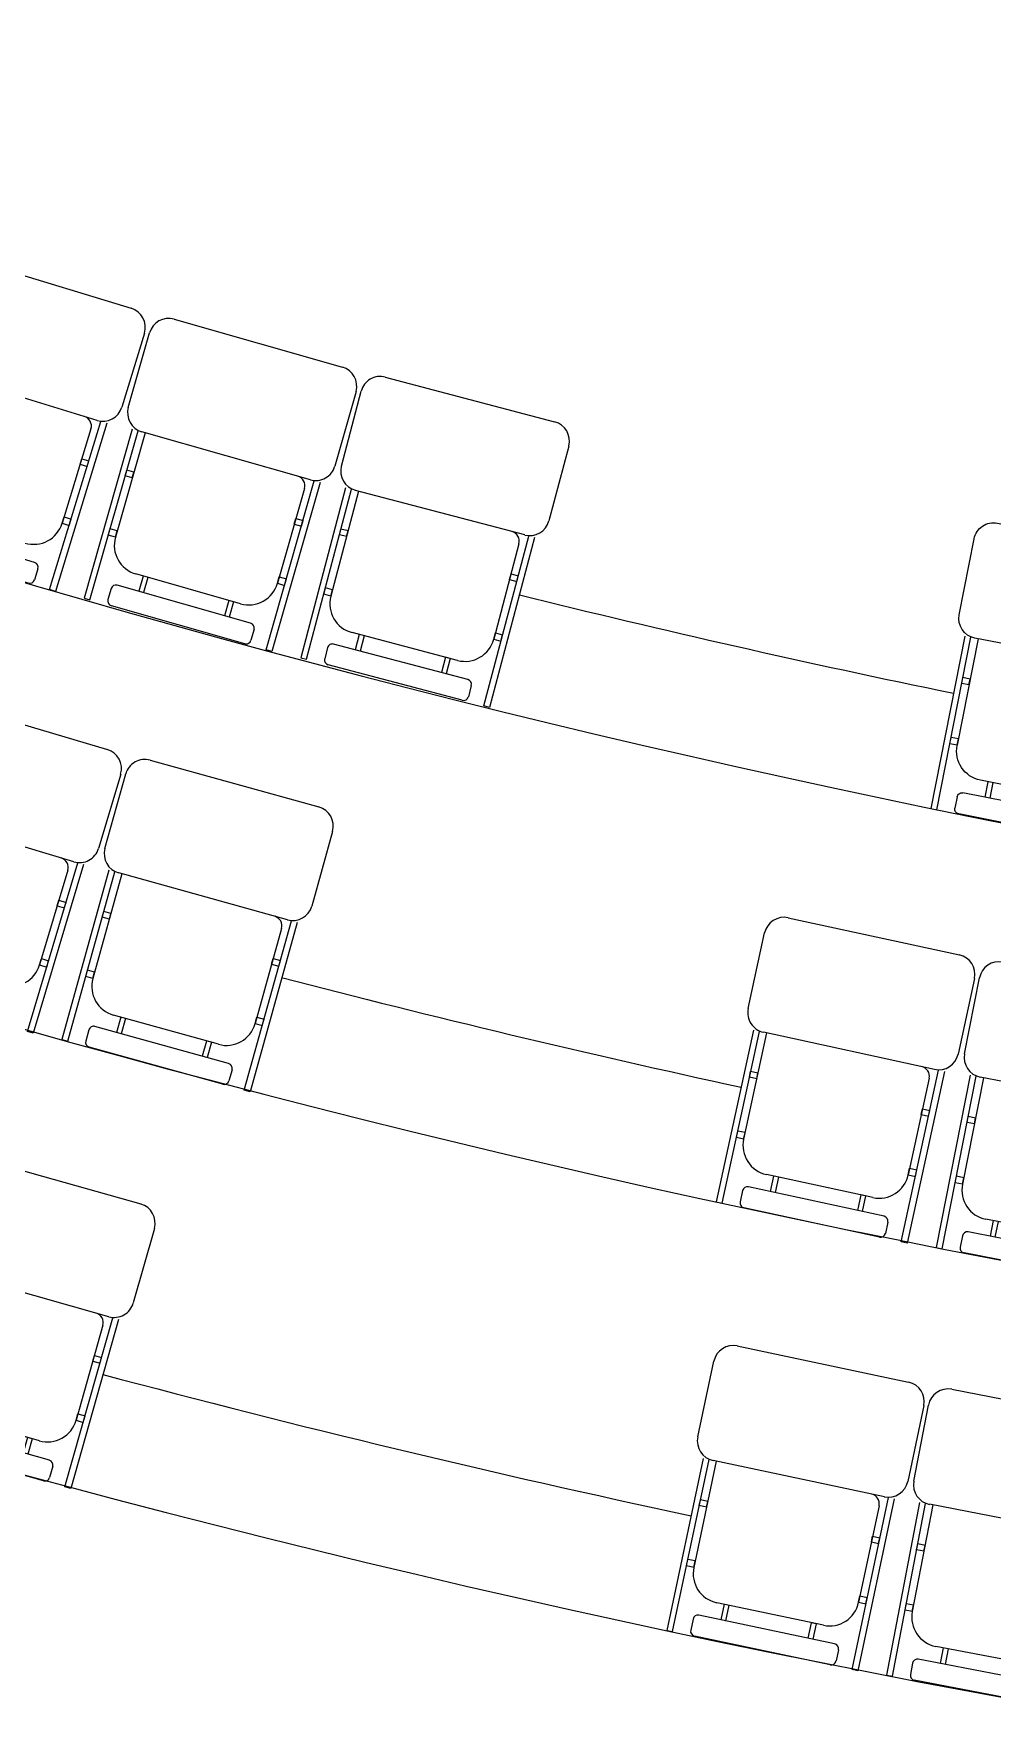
# Model space of a CAD drawing. Header units: millimetres. Extents: x 8275 to 147087, y -297470 to -191881.
# Drawn here: x 37109 to 39564, y -216765 to -212445 of the extents above; entities that cross this region are included whole.
import ezdxf

# ---------------------------------------------------------------- set-up
doc = ezdxf.new("R2010")
doc.units = ezdxf.units.MM
doc.header["$LTSCALE"] = 250
doc.header["$MEASUREMENT"] = 0
doc.layers.add('furniture', color=5, linetype='Continuous', lineweight=15)
doc.layers.add('stairs', color=2, linetype='Continuous', lineweight=5)

# ---------------------------------------------------------------- blocks, each defined once
blk = doc.blocks.new('A$C24EB465D-flat-9-flat-1-flat-318')
at = {"layer": 'furniture', "ltscale": 0.1}
for p, q in [((-433.8, 102.4), (-2.3, -19.7)), ((-550.5, -123.6), (-496.5, 67.3)), ((32.7, -82.4), (-21.3, -273.3)), ((-540.4, -179.2), (-663, -612.4)), ((-648.2, -616.6), (-525.6, -183.4)), ((-507.3, -188.6), (-583.1, -456.4)), ((-84, -308.4), (-515.5, -186.3)), ((-558.4, -299.2), (-554.3, -284.8)), ((-540.1, -304.4), (-558.4, -299.2)), ((-536, -290), (-554.3, -284.8)), ((-540.1, -304.4), (-536, -290)), ((-196.4, -744.4), (-73.9, -311.2)), ((-59.2, -315.4), (-181.7, -748.6)), ((-99.1, -330.5), (-168, -573.8)), ((-125, -421.9), (-120.9, -407.4)), ((-125, -421.9), (-106.6, -427.1)), ((-120.9, -407.4), (-102.6, -412.6)), ((-106.6, -427.1), (-102.6, -412.6)), ((-601.4, -451.2), (-596.8, -434.8)), ((-583.1, -456.4), (-601.4, -451.2)), ((-578.4, -440), (-596.8, -434.8)), ((-583.1, -456.4), (-578.4, -440)), ((-262, -626.4), (-530.5, -550.4)), ((-512.2, -555.6), (-523.3, -594.8)), ((-499.9, -559.1), (-511, -598.2)), ((-168, -573.8), (-163.3, -557.4)), ((-163.3, -557.4), (-145, -562.6)), ((-593.9, -588), (-601.9, -616.3)), ((-236.4, -675.9), (-578.2, -579.2)), ((-168, -573.8), (-149.6, -579)), ((-149.6, -579), (-145, -562.6)), ((-663, -612.4), (-648.2, -616.6)), ((-251.4, -728.7), (-593.2, -632)), ((-292.6, -617.7), (-303.7, -656.9)), ((-280.3, -621.2), (-292.6, -617.7)), ((-280.3, -621.2), (-291.3, -660.4)), ((-227.7, -691.6), (-235.7, -719.9)), ((-181.7, -748.6), (-196.4, -744.4))]:
    blk.add_line(p, q, dxfattribs=at)
for centre, radius, start, end in [((-447.6, 53.5, 0), 50.8, 74.201, 164.201), ((-16.2, -68.6, 0), 50.8, 344.201, 74.201), ((-501.7, -137.4, 0), 50.8, 164.201, 254.201), ((-123.6, -323.6, 0), 25.4, 344.201, 74.201), ((-70.2, -259.5, 0), 50.8, 254.201, 344.201), ((-509.7, -477.1, 0), 76.2, 164.201, 254.201), ((-581.7, -591.4, 0), 12.7, 74.201, 164.201), ((-241.3, -553.1, 0), 76.2, 254.201, 344.201), ((-589.7, -619.7, 0), 12.7, 164.201, 254.201), ((-239.9, -688.1, 0), 12.7, 344.201, 74.201), ((-247.9, -716.5, 0), 12.7, 254.201, 344.201)]:
    blk.add_arc(centre, radius, start, end, dxfattribs=at)
blk = doc.blocks.new('A$C24EB465D-flat-9-flat-1-flat-319')
at = {"layer": 'furniture', "ltscale": 0.1}
for p, q in [((-439.7, 73), (-1, -19.8)), ((-541, -160.3), (-499.9, 33.8)), ((38.2, -80), (-2.9, -274.1)), ((-527.2, -215.2), (-620.3, -655.6)), ((-605.3, -658.8), (-512.1, -218.4)), ((-493.5, -222.3), (-551, -494.6)), ((-63.1, -313.3), (-501.8, -220.5)), ((-537, -336.1), (-533.9, -321.4)), ((-518.4, -340.1), (-537, -336.1)), ((-515.3, -325.4), (-533.9, -321.4)), ((-518.4, -340.1), (-515.3, -325.4)), ((-145.9, -755.9), (-52.8, -315.5)), ((-37.8, -318.7), (-131, -759.1)), ((-76.7, -336.4), (-129, -583.8)), ((-96.3, -429.3), (-93.2, -414.6)), ((-96.3, -429.3), (-77.7, -433.3)), ((-93.2, -414.6), (-74.6, -418.6)), ((-77.7, -433.3), (-74.6, -418.6)), ((-569.7, -490.6), (-566.2, -474)), ((-547.5, -477.9), (-566.2, -474)), ((-551, -494.6), (-569.7, -490.6)), ((-551, -494.6), (-547.5, -477.9)), ((-219.3, -642.6), (-492.3, -584.9)), ((-473.6, -588.8), (-482.1, -628.6)), ((-461.2, -591.4), (-469.6, -631.2)), ((-129, -583.8), (-125.5, -567.2)), ((-129, -583.8), (-110.3, -587.8)), ((-125.5, -567.2), (-106.8, -571.1)), ((-110.3, -587.8), (-106.8, -571.1)), ((-553, -626.6), (-559.1, -655.4)), ((-190.4, -690.3), (-538, -616.8)), ((-250.4, -636), (-258.8, -675.8)), ((-237.8, -638.7), (-250.4, -636)), ((-237.8, -638.7), (-246.3, -678.5)), ((-620.3, -655.6), (-605.3, -658.8)), ((-201.8, -743.9), (-549.3, -670.4)), ((-180.6, -705.3), (-186.7, -734.1)), ((-131, -759.1), (-145.9, -755.9))]:
    blk.add_line(p, q, dxfattribs=at)
for centre, radius, start, end in [((-450.2, 23.3, 0), 50.8, 78.0585, 168.0585), ((-11.5, -69.5, 0), 50.8, 348.0585, 78.0585), ((-491.3, -170.8, 0), 50.8, 168.0585, 258.0585), ((-52.6, -263.6, 0), 50.8, 258.0585, 348.0585), ((-101.5, -331.2, 0), 25.4, 348.0585, 78.0585), ((-476.5, -510.3, 0), 76.2, 168.0585, 258.0585), ((-203.5, -568, 0), 76.2, 258.0585, 348.0585), ((-540.6, -629.2, 0), 12.7, 78.0585, 168.0585), ((-546.7, -658, 0), 12.7, 168.0585, 258.0585), ((-193.1, -702.7, 0), 12.7, 348.0585, 78.0585), ((-199.2, -731.5, 0), 12.7, 258.0585, 348.0585)]:
    blk.add_arc(centre, radius, start, end, dxfattribs=at)
blk = doc.blocks.new('A$C24EB465D-flat-9-flat-1-flat-320')
at = {"layer": 'furniture', "ltscale": 0.1}
for p, q in [((-441, 64.9), (-0.6, -19.8)), ((-537.9, -170.3), (-500.5, 24.6)), ((39.6, -79.3), (2.2, -274.1)), ((-523.1, -224.9), (-608.1, -666.9)), ((-593, -669.8), (-508, -227.8)), ((-489.3, -231.4), (-541.8, -504.6)), ((-57.3, -314.4), (-497.6, -229.7)), ((-530.7, -346), (-527.9, -331.2)), ((-509.2, -334.8), (-527.9, -331.2)), ((-512, -349.6), (-509.2, -334.8)), ((-131.9, -758.5), (-46.9, -316.4)), ((-70.4, -337.8), (-118.2, -586.1)), ((-31.9, -319.3), (-116.9, -761.4)), ((-512, -349.6), (-530.7, -346)), ((-88.4, -431), (-85.5, -416.3)), ((-88.4, -431), (-69.7, -434.6)), ((-85.5, -416.3), (-66.8, -419.9)), ((-69.7, -434.6), (-66.8, -419.9)), ((-560.5, -501), (-557.3, -484.3)), ((-541.8, -504.6), (-560.5, -501)), ((-538.6, -487.9), (-557.3, -484.3)), ((-541.8, -504.6), (-538.6, -487.9)), ((-207.4, -646.5), (-481.4, -593.8)), ((-462.7, -597.4), (-470.4, -637.4)), ((-450.2, -599.8), (-457.9, -639.8)), ((-118.2, -586.1), (-115, -569.4)), ((-118.2, -586.1), (-99.5, -589.7)), ((-115, -569.4), (-96.3, -573)), ((-99.5, -589.7), (-96.3, -573)), ((-541.4, -636.7), (-546.9, -665.6)), ((-177.7, -693.7), (-526.5, -626.6)), ((-238.6, -640.5), (-246.3, -680.5)), ((-226, -643), (-238.6, -640.5)), ((-226, -643), (-233.7, -682.9)), ((-608.1, -666.9), (-593, -669.8)), ((-188, -747.5), (-536.8, -680.5)), ((-167.6, -708.5), (-173.2, -737.5)), ((-116.9, -761.4), (-131.9, -758.5))]:
    blk.add_line(p, q, dxfattribs=at)
for centre, radius, start, end in [((-450.6, 15, 0), 50.8, 79.1151, 169.1151), ((-10.2, -69.7, 0), 50.8, 349.1151, 79.1151), ((-488, -179.9, 0), 50.8, 169.1151, 259.1151), ((-47.7, -264.5, 0), 50.8, 259.1151, 349.1151), ((-95.4, -333, 0), 25.4, 349.1151, 79.1151), ((-467, -519, 0), 76.2, 169.1151, 259.1151), ((-193, -571.7, 0), 76.2, 259.1151, 349.1151), ((-528.9, -639.1, 0), 12.7, 79.1151, 169.1151), ((-534.4, -668, 0), 12.7, 169.1151, 259.1151), ((-180.1, -706.1, 0), 12.7, 349.1151, 79.1151), ((-185.6, -735.1, 0), 12.7, 259.1151, 349.1151)]:
    blk.add_arc(centre, radius, start, end, dxfattribs=at)
blk = doc.blocks.new('A$C24EB465D-flat-9-flat-1-flat-338')
at = {"ltscale": 0.1}
for p, q in [((-432.3, 108.7), (-2.6, -19.7)), ((-552.3, -115.6), (-495.5, 74.5)), ((31.5, -82.9), (-25.3, -273)), ((-543, -171.4), (-671.8, -602.7)), ((-657.1, -607.1), (-528.2, -175.8)), ((-510, -181.2), (-589.6, -447.9)), ((-88.5, -307.1), (-518.1, -178.8)), ((-562.7, -291.1), (-558.4, -276.7)), ((-544.4, -296.6), (-562.7, -291.1)), ((-540.1, -282.2), (-558.4, -276.7)), ((-544.4, -296.6), (-540.1, -282.2)), ((-207.2, -741.5), (-78.4, -310.1)), ((-63.7, -314.5), (-192.6, -745.9)), ((-103.9, -329), (-176.3, -571.3)), ((-607.9, -442.4), (-603, -426.1)), ((-584.8, -431.6), (-603, -426.1)), ((-589.6, -447.9), (-584.8, -431.6)), ((-131.1, -420), (-126.8, -405.6)), ((-131.1, -420), (-112.8, -425.5)), ((-126.8, -405.6), (-108.5, -411.1)), ((-112.8, -425.5), (-108.5, -411.1)), ((-589.6, -447.9), (-607.9, -442.4)), ((-271.1, -622.5), (-538.4, -542.7)), ((-520.2, -548.1), (-531.8, -587.1)), ((-508, -551.8), (-519.6, -590.7)), ((-176.3, -571.3), (-171.4, -555)), ((-171.4, -555), (-153.1, -560.5)), ((-158, -576.8), (-153.1, -560.5)), ((-671.8, -602.7), (-657.1, -607.1)), ((-602.4, -579.3), (-610.8, -607.5)), ((-246.2, -672.4), (-586.6, -570.8)), ((-176.3, -571.3), (-158, -576.8)), ((-261.9, -725), (-602.3, -623.3)), ((-301.5, -613.4), (-313.2, -652.4)), ((-289.2, -617.1), (-301.5, -613.4)), ((-289.2, -617.1), (-300.9, -656.1)), ((-237.7, -688.2), (-246.1, -716.4)), ((-192.6, -745.9), (-207.2, -741.5))]:
    blk.add_line(p, q, dxfattribs=at)
for centre, radius, start, end in [((-446.8, 60, 0), 50.8, 73.3704, 163.3704), ((-17.2, -68.3, 0), 50.8, 343.3704, 73.3704), ((-503.6, -130.1, 0), 50.8, 163.3704, 253.3704), ((-128.2, -321.7, 0), 25.4, 343.3704, 73.3704), ((-73.9, -258.4, 0), 50.8, 253.3704, 343.3704), ((-516.6, -469.7, 0), 76.2, 163.3704, 253.3704), ((-590.2, -582.9, 0), 12.7, 73.3704, 163.3704), ((-249.3, -549.5, 0), 76.2, 253.3704, 343.3704), ((-598.6, -611.1, 0), 12.7, 163.3704, 253.3704), ((-249.9, -684.6, 0), 12.7, 343.3704, 73.3704), ((-258.3, -712.8, 0), 12.7, 253.3704, 343.3704)]:
    blk.add_arc(centre, radius, start, end, dxfattribs=at)
blk = doc.blocks.new('A$C24EB465D-flat-9-flat-1-flat-339')
at = {"ltscale": 0.1}
for p, q in [((-434.3, 100.4), (-2.3, -19.7)), ((-549.9, -126.1), (-496.8, 65)), ((33.1, -82.3), (-20, -273.4)), ((-539.6, -181.7), (-660.1, -615.5)), ((-645.3, -619.6), (-524.8, -185.9)), ((-506.4, -191), (-580.9, -459.1)), ((-82.6, -308.7), (-514.6, -188.7)), ((-557, -301.8), (-553, -287.4)), ((-538.7, -306.9), (-557, -301.8)), ((-534.6, -292.5), (-553, -287.4)), ((-538.7, -306.9), (-534.6, -292.5)), ((-193, -745.3), (-72.4, -311.6)), ((-57.7, -315.7), (-178.2, -749.4)), ((-97.6, -330.9), (-165.3, -574.6)), ((-123, -422.5), (-119, -408)), ((-123, -422.5), (-104.7, -427.6)), ((-119, -408), (-100.6, -413.1)), ((-104.7, -427.6), (-100.6, -413.1)), ((-599.3, -454), (-594.7, -437.6)), ((-580.9, -459.1), (-599.3, -454)), ((-576.4, -442.7), (-594.7, -437.6)), ((-580.9, -459.1), (-576.4, -442.7)), ((-259.1, -627.6), (-527.9, -552.9)), ((-509.6, -558), (-520.5, -597.2)), ((-497.3, -561.4), (-508.2, -600.6)), ((-165.3, -574.6), (-160.7, -558.2)), ((-160.7, -558.2), (-142.4, -563.3)), ((-591.2, -590.7), (-599, -619.1)), ((-233.3, -677), (-575.5, -581.9)), ((-165.3, -574.6), (-146.9, -579.7)), ((-146.9, -579.7), (-142.4, -563.3)), ((-660.1, -615.5), (-645.3, -619.6)), ((-248, -729.8), (-590.2, -634.7)), ((-289.7, -619.1), (-300.6, -658.3)), ((-277.4, -622.5), (-289.7, -619.1)), ((-277.4, -622.5), (-288.3, -661.7)), ((-224.5, -692.6), (-232.3, -721)), ((-178.2, -749.4), (-193, -745.3))]:
    blk.add_line(p, q, dxfattribs=at)
for centre, radius, start, end in [((-447.9, 51.4, 0), 50.8, 74.4685, 164.4685), ((-15.9, -68.6, 0), 50.8, 344.4685, 74.4685), ((-501, -139.7, 0), 50.8, 164.4685, 254.4685), ((-122, -324.1, 0), 25.4, 344.4685, 74.4685), ((-69, -259.8, 0), 50.8, 254.4685, 344.4685), ((-507.5, -479.5, 0), 76.2, 164.4685, 254.4685), ((-578.9, -594.1, 0), 12.7, 74.4685, 164.4685), ((-238.7, -554.2, 0), 76.2, 254.4685, 344.4685), ((-586.8, -622.5, 0), 12.7, 164.4685, 254.4685), ((-236.7, -689.2, 0), 12.7, 344.4685, 74.4685), ((-244.6, -717.6, 0), 12.7, 254.4685, 344.4685)]:
    blk.add_arc(centre, radius, start, end, dxfattribs=at)
blk = doc.blocks.new('A$C24EB465D-flat-9-flat-1-flat-340')
at = {"layer": 'furniture', "ltscale": 0.1}
for p, q in [((-439.3, 75.2), (-1.1, -19.8)), ((-541.8, -157.5), (-499.7, 36.4)), ((37.8, -80.2), (-4.3, -274.1)), ((-528.3, -212.4), (-623.7, -652.4)), ((-608.6, -655.7), (-513.2, -215.7)), ((-494.6, -219.7), (-553.6, -491.7)), ((-64.7, -313), (-502.9, -217.9)), ((-538.7, -333.4), (-535.6, -318.7)), ((-520.1, -337.4), (-538.7, -333.4)), ((-516.9, -322.7), (-535.6, -318.7)), ((-520.1, -337.4), (-516.9, -322.7)), ((-149.8, -755.2), (-54.4, -315.2)), ((-39.5, -318.5), (-134.9, -758.4)), ((-78.4, -336), (-132, -583.1)), ((-98.5, -428.8), (-95.3, -414.1)), ((-98.5, -428.8), (-79.9, -432.9)), ((-95.3, -414.1), (-76.7, -418.2)), ((-79.9, -432.9), (-76.7, -418.2)), ((-572.2, -487.7), (-568.6, -471)), ((-550, -475.1), (-568.6, -471)), ((-553.6, -491.7), (-550, -475.1)), ((-553.6, -491.7), (-572.2, -487.7)), ((-222.6, -641.5), (-495.3, -582.3)), ((-476.7, -586.4), (-485.3, -626.1)), ((-464.2, -589.1), (-472.9, -628.8)), ((-132, -583.1), (-128.4, -566.5)), ((-132, -583.1), (-113.4, -587.2)), ((-128.4, -566.5), (-109.8, -570.6)), ((-113.4, -587.2), (-109.8, -570.6)), ((-556.2, -623.7), (-562.5, -652.5)), ((-194, -689.3), (-541.1, -614)), ((-253.7, -634.7), (-262.3, -674.5)), ((-241.1, -637.4), (-253.7, -634.7)), ((-241.1, -637.4), (-249.8, -677.2)), ((-623.7, -652.4), (-608.6, -655.7)), ((-205.6, -742.9), (-552.8, -667.6)), ((-184.3, -704.4), (-190.5, -733.2)), ((-134.9, -758.4), (-149.8, -755.2))]:
    blk.add_line(p, q, dxfattribs=at)
for centre, radius, start, end in [((-450.1, 25.6, 0), 50.8, 77.7626, 167.7626), ((-11.9, -69.4, 0), 50.8, 347.7626, 77.7626), ((-492.1, -168.3, 0), 50.8, 167.7626, 257.7626), ((-53.9, -263.3, 0), 50.8, 257.7626, 347.7626), ((-103.2, -330.6, 0), 25.4, 347.7626, 77.7626), ((-479.1, -507.9, 0), 76.2, 167.7626, 257.7626), ((-206.5, -567, 0), 76.2, 257.7626, 347.7626), ((-543.8, -626.4, 0), 12.7, 77.7626, 167.7626), ((-550.1, -655.2, 0), 12.7, 167.7626, 257.7626), ((-196.7, -701.7, 0), 12.7, 347.7626, 77.7626), ((-202.9, -730.5, 0), 12.7, 257.7626, 347.7626)]:
    blk.add_arc(centre, radius, start, end, dxfattribs=at)
blk = doc.blocks.new('A$C24EB465D-flat-9-flat-1-flat-341')
at = {"layer": 'furniture', "ltscale": 0.1}
for p, q in [((-440.7, 66.8), (-0.7, -19.8)), ((-538.7, -167.9), (-500.3, 26.8)), ((39.3, -79.5), (1, -274.1)), ((-524.1, -222.5), (-611.1, -664.2)), ((-596, -667.2), (-509, -225.5)), ((-490.3, -229.2), (-544.1, -502.2)), ((-58.7, -314.2), (-498.6, -227.5)), ((-532.3, -343.6), (-529.4, -328.9)), ((-513.6, -347.3), (-532.3, -343.6)), ((-510.7, -332.5), (-529.4, -328.9)), ((-513.6, -347.3), (-510.7, -332.5)), ((-135.3, -757.9), (-48.3, -316.2)), ((-71.9, -337.4), (-120.8, -585.6)), ((-33.3, -319.2), (-120.3, -760.9)), ((-90.3, -430.6), (-87.4, -415.9)), ((-90.3, -430.6), (-71.6, -434.3)), ((-87.4, -415.9), (-68.7, -419.6)), ((-71.6, -434.3), (-68.7, -419.6)), ((-562.8, -498.5), (-559.5, -481.8)), ((-544.1, -502.2), (-562.8, -498.5)), ((-540.8, -485.5), (-559.5, -481.8)), ((-544.1, -502.2), (-540.8, -485.5)), ((-210.3, -645.6), (-484, -591.7)), ((-465.4, -595.4), (-473.2, -635.3)), ((-452.9, -597.8), (-460.7, -637.8)), ((-120.8, -585.6), (-117.5, -568.9)), ((-120.8, -585.6), (-102.1, -589.2)), ((-117.5, -568.9), (-98.8, -572.5)), ((-102.1, -589.2), (-98.8, -572.5)), ((-544.2, -634.3), (-549.9, -663.1)), ((-180.8, -692.9), (-529.3, -624.3)), ((-241.5, -639.5), (-249.3, -679.4)), ((-228.9, -641.9), (-241.5, -639.5)), ((-228.9, -641.9), (-236.7, -681.9)), ((-611.1, -664.2), (-596, -667.2)), ((-191.4, -746.7), (-539.9, -678.1)), ((-170.8, -707.8), (-176.4, -736.7)), ((-120.3, -760.9), (-135.3, -757.9))]:
    blk.add_line(p, q, dxfattribs=at)
for centre, radius, start, end in [((-450.5, 17, 0), 50.8, 78.8606, 168.8606), ((-10.5, -69.7, 0), 50.8, 348.8606, 78.8606), ((-488.8, -177.7, 0), 50.8, 168.8606, 258.8606), ((-48.9, -264.3, 0), 50.8, 258.8606, 348.8606), ((-96.9, -332.5, 0), 25.4, 348.8606, 78.8606), ((-469.3, -516.9, 0), 76.2, 168.8606, 258.8606), ((-195.6, -570.8, 0), 76.2, 258.8606, 348.8606), ((-531.7, -636.7, 0), 12.7, 78.8606, 168.8606), ((-537.4, -665.6, 0), 12.7, 168.8606, 258.8606), ((-183.2, -705.3, 0), 12.7, 348.8606, 78.8606), ((-188.9, -734.2, 0), 12.7, 258.8606, 348.8606)]:
    blk.add_arc(centre, radius, start, end, dxfattribs=at)
blk = doc.blocks.new('A$C24EB465D-flat-9-flat-1-flat-96')
at = {"layer": 'furniture', "ltscale": 0.1}
for p, q in [((445.1, -23.5), (-3.3, -19.6)), ((-54.5, -69.9), (-56.2, -268.3)), ((493.7, -273.1), (495.5, -74.7)), ((-31.7, -319.3), (-35.6, -769.5)), ((-20.3, -769.6), (-16.4, -319.5)), ((-5.9, -319.5), (442.5, -323.4)), ((2.4, -345), (0.2, -597.9)), ((434, -323.4), (431.6, -601.6)), ((449.1, -773.7), (453, -323.5)), ((468.4, -323.7), (464.5, -773.8)), ((-17.5, -439.8), (-17.4, -424.8)), ((1.7, -425), (-17.4, -424.8)), ((1.6, -440), (1.7, -425)), ((433, -443.8), (433.1, -428.7)), ((433.1, -428.7), (452.1, -428.9)), ((452, -443.9), (452.1, -428.9)), ((1.6, -440), (-17.5, -439.8)), ((433, -443.8), (452, -443.9)), ((-18.9, -597.7), (-18.7, -580.7)), ((0.2, -597.9), (-18.9, -597.7)), ((0.3, -580.9), (-18.7, -580.7)), ((0.2, -597.9), (0.3, -580.9)), ((431.6, -601.6), (431.7, -584.6)), ((431.6, -601.6), (450.6, -601.8)), ((431.7, -584.6), (450.8, -584.8)), ((450.6, -601.8), (450.8, -584.8)), ((75.7, -674.8), (354.7, -677.2)), ((94.7, -674.9), (94.3, -715.6)), ((94.7, -674.9), (107.5, -675)), ((107.5, -675), (107.1, -715.7)), ((323, -676.9), (322.6, -717.6)), ((335.7, -677), (335.3, -717.7)), ((24.5, -727.7), (24.2, -757.1)), ((37.3, -715.1), (392.5, -718.2)), ((405.1, -731), (404.8, -760.4)), ((-35.6, -769.5), (-20.3, -769.6)), ((36.8, -769.9), (392, -773)), ((464.5, -773.8), (449.1, -773.7))]:
    blk.add_line(p, q, dxfattribs=at)
for centre, radius, start, end in [((-3.7, -70.4, 0), 50.8, 89.502, 179.502), ((444.7, -74.3, 0), 50.8, 359.502, 89.502), ((-5.4, -268.8, 0), 50.8, 179.502, 269.502), ((442.9, -272.6, 0), 50.8, 269.502, 359.502), ((27.8, -345.2, 0), 25.4, 89.502, 179.502), ((76.4, -598.6, 0), 76.2, 179.502, 269.502), ((355.4, -601, 0), 76.2, 269.502, 359.502), ((37.2, -727.8, 0), 12.7, 89.502, 179.502), ((392.4, -730.9, 0), 12.7, 359.502, 89.502), ((36.9, -757.2, 0), 12.7, 179.502, 269.502), ((392.1, -760.3, 0), 12.7, 269.502, 359.502)]:
    blk.add_arc(centre, radius, start, end, dxfattribs=at)
blk = doc.blocks.new('A$C24EB465D-flat-9-flat-1-flat-337')
at = {"layer": 'furniture', "ltscale": 0.1}
for p, q in [((-430.1, 116.9), (-3, -19.6)), ((-554.4, -105), (-494, 84)), ((29.9, -83.5), (-30.5, -272.4)), ((-546.2, -160.9), (-683.2, -589.7)), ((-668.6, -594.4), (-531.5, -165.6)), ((-513.4, -171.4), (-598.1, -436.5)), ((-94.4, -305.4), (-521.5, -168.8)), ((-568.2, -280.3), (-563.6, -266)), ((-550, -286.1), (-568.2, -280.3)), ((-545.4, -271.8), (-563.6, -266)), ((-550, -286.1), (-545.4, -271.8)), ((-221.4, -737.4), (-84.3, -308.6)), ((-69.7, -313.2), (-206.8, -742)), ((-110.2, -327), (-187.2, -567.8)), ((-616.2, -430.7), (-611.1, -414.5)), ((-598.1, -436.5), (-616.2, -430.7)), ((-592.9, -420.3), (-611.1, -414.5)), ((-598.1, -436.5), (-592.9, -420.3)), ((-139.1, -417.4), (-134.5, -403.1)), ((-139.1, -417.4), (-121, -423.2)), ((-134.5, -403.1), (-116.4, -408.9)), ((-121, -423.2), (-116.4, -408.9)), ((-259.1, -667.6), (-597.4, -559.4)), ((-283, -617.2), (-548.7, -532.3)), ((-530.6, -538.1), (-543, -576.8)), ((-518.5, -541.9), (-530.8, -580.7)), ((-187.2, -567.8), (-182, -551.6)), ((-182, -551.6), (-163.9, -557.4)), ((-169, -573.6), (-163.9, -557.4)), ((-683.2, -589.7), (-668.6, -594.4)), ((-613.4, -567.6), (-622.3, -595.7)), ((-187.2, -567.8), (-169, -573.6)), ((-275.8, -719.8), (-614.1, -611.6)), ((-313.2, -607.5), (-325.6, -646.3)), ((-301, -611.4), (-313.4, -650.2)), ((-301, -611.4), (-313.2, -607.5)), ((-250.8, -683.5), (-259.8, -711.6)), ((-206.8, -742), (-221.4, -737.4))]:
    blk.add_line(p, q, dxfattribs=at)
for centre, radius, start, end in [((-445.6, 68.5, 0), 50.8, 72.2724, 162.2724), ((-18.5, -68, 0), 50.8, 342.2724, 72.2724), ((-506, -120.4, 0), 50.8, 162.2724, 252.2724), ((-134.4, -319.2, 0), 25.4, 342.2724, 72.2724), ((-78.9, -257, 0), 50.8, 252.2724, 342.2724), ((-525.5, -459.7, 0), 76.2, 162.2724, 252.2724), ((-601.3, -571.5, 0), 12.7, 72.2724, 162.2724), ((-610.2, -599.5, 0), 12.7, 162.2724, 252.2724), ((-259.8, -544.6, 0), 76.2, 252.2724, 342.2724), ((-262.9, -679.7, 0), 12.7, 342.2724, 72.2724), ((-271.9, -707.7, 0), 12.7, 252.2724, 342.2724)]:
    blk.add_arc(centre, radius, start, end, dxfattribs=at)

msp = doc.modelspace()

# ---------------------------------------------------------------- linework, layer by layer
at = {"layer": 'stairs', "ltscale": 0.01}
for radius, start, end in [(28933.6, 238.54664, 301.47272), (30033.6, 238.66575, 301.3529), (31133.6, 238.77643, 301.24156), (32233.6, 238.87955, 301.13782), (28633.6, 256.07997, 258.36223), (33333.6, 238.97585, 301.04095), (29733.6, 255.39474, 257.72709), (30833.6, 255.04901, 257.9277)]:
    msp.add_arc((45240.8, -186089.6, -29609.4), radius, start, end, dxfattribs=at)

# ---------------------------------------------------------------- block references
at = {"layer": 'furniture', "ltscale": 0.01, "rotation": 0.745069802512301}
for name, p in [('A$C24EB465D-flat-9-flat-1-flat-337', (37361.2, -213128.8, -28433)), ('A$C24EB465D-flat-9-flat-1-flat-338', (37901.6, -213279.3, -28433)), ('A$C24EB465D-flat-9-flat-1-flat-339', (38444.7, -213419.3, -28433))]:
    msp.add_blockref(name, p, dxfattribs=at)
at = {"layer": 'furniture', "ltscale": 0.01, "xscale": -1, "rotation": 348.3821476906389}
msp.add_blockref('A$C24EB465D-flat-9-flat-1-flat-96', (40017.5, -213765.4, -28433), dxfattribs=at)
at = {"layer": 'furniture', "ltscale": 0.01}
for name, p in [('A$C24EB465D-flat-9-flat-1-flat-338', (37299.8, -214259, -28433)), ('A$C24EB465D-flat-9-flat-1-flat-339', (37841, -214406.1, -28433)), ('A$C24EB465D-flat-9-flat-1-flat-340', (39480.4, -214784.8, -28433)), ('A$C24EB465D-flat-9-flat-1-flat-341', (40031.3, -214890, -28433)), ('A$C24EB465D-flat-9-flat-1-flat-318', (37385, -215423, -28433)), ('A$C24EB465D-flat-9-flat-1-flat-319', (39350.3, -215879.2, -28433)), ('A$C24EB465D-flat-9-flat-1-flat-320', (39900.7, -215982.3, -28433))]:
    msp.add_blockref(name, p, dxfattribs=at)

doc.saveas('drawing.dxf')
